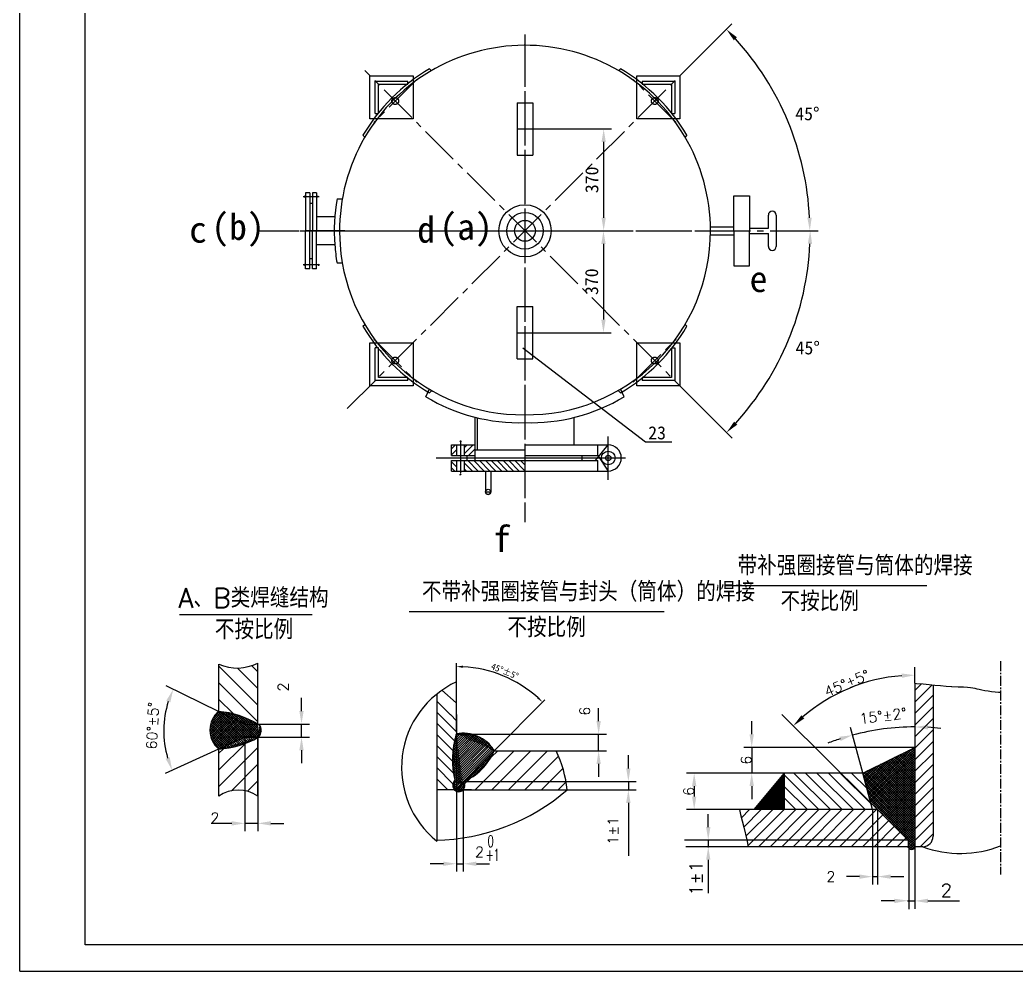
# Model space of a CAD drawing. Extents: x 8550 to 10310, y 662 to 1847.
# Drawn here: x 9716 to 10097.4, y 814 to 1178.1 of the extents above; entities that cross this region are included whole.
import ezdxf

# ---------------------------------------------------------------- set-up
doc = ezdxf.new("R2010")
doc.units = 0
doc.header["$LTSCALE"] = 10
doc.header["$MEASUREMENT"] = 0
for name, pattern in [('CENTER', [2, 1.25, -0.25, 0.25, -0.25]), ('CENTER2', [1.125, 0.75, -0.125, 0.125, -0.125]), ('CENTERX2', [101.6, 63.5, -12.7, 12.7, -12.7])]:
    doc.linetypes.add(name, pattern=pattern)
doc.layers.get('0').update_dxf_attribs({"color": 1, "linetype": 'CENTER'})
doc.layers.get('DEFPOINTS').update_dxf_attribs({"linetype": 'CONTINUOUS'})
for name, color, linetype in [('1', 2, 'CONTINUOUS'), ('2', 7, 'CONTINUOUS'), ('6', 3, 'CONTINUOUS')]:
    doc.layers.add(name, color=color, linetype=linetype)
doc.styles.add('HZ', font='txt', dxfattribs={"bigfont": 'hztxt'})
doc.dimstyles.new('ISO-25', dxfattribs={"dimtxt": 2.5, "dimasz": 2.5035, "dimexe": 1.25, "dimexo": 0.625, "dimtad": 1, "dimtxsty": 'Standard', "dimcen": -2.5105, "dimadec": 0, "dimazin": 0, "dimtfac": 1, "dimtix": 1, "dimtmove": 0, "dimatfit": 3, "dimfxl": 0, "dimarcsym": 0})
doc.dimstyles.new('LXPJT1', dxfattribs={"dimtxt": 4, "dimasz": 5, "dimexe": 3, "dimexo": 0.0625, "dimgap": 0.09, "dimtad": 1, "dimdec": 4, "dimzin": 0, "dimdsep": 46, "dimtxsty": 'HZ', "dimcen": 0.09, "dimadec": 0, "dimazin": 0, "dimtfac": 1, "dimtdec": 4, "dimtmove": 2, "dimatfit": 3, "dimfxl": 0, "dimtolj": 1, "dimtzin": 0, "dimarcsym": 0})
doc.dimstyles.new('STANDARD$0', dxfattribs={"dimscale": 2, "dimtxt": 2.5, "dimasz": 2.5, "dimexe": 1.5, "dimexo": 0, "dimgap": 1, "dimtad": 1, "dimdec": 4, "dimdsep": 46, "dimlunit": 6, "dimtxsty": 'Standard', "dimcen": 0, "dimadec": 0, "dimazin": 0, "dimtfac": 1, "dimtdec": 4, "dimtmove": 0, "dimatfit": 1, "dimfxl": 0, "dimtolj": 1, "dimtzin": 0, "dimarcsym": 0})
doc.dimstyles.new('STANDARD$2', dxfattribs={"dimscale": 2, "dimtxt": 2.5, "dimasz": 2.5, "dimexe": 1.5, "dimexo": 0, "dimtad": 2, "dimtih": 1, "dimtoh": 1, "dimdec": 4, "dimdsep": 46, "dimlunit": 6, "dimtxsty": 'Standard', "dimcen": 0, "dimadec": 4, "dimazin": 0, "dimtfac": 1, "dimtdec": 4, "dimtmove": 1, "dimatfit": 1, "dimfxl": 0, "dimtolj": 1, "dimtzin": 0, "dimarcsym": 0})
pattern_1 = [(45, (35621.3306, -10585.9062), (-2.2097087, 2.2097087), [])]
pattern_2 = [(45, (7058.6642, -3162.2323), (-0.44194174, 0.44194174), [])]
pattern_3 = [(135, (7058.6642, -3162.2323), (-0.44194174, -0.44194174), [])]
pattern_4 = [(135, (7072.84305, -3040.8671), (-0.44194174, -0.44194174), [])]
pattern_5 = [(45, (7072.84305, -3040.8671), (-0.44194174, 0.44194174), [])]

# ---------------------------------------------------------------- blocks, each defined once
blk = doc.blocks.new('*D79')
at = {"layer": '2', "color": 0, "lineweight": -2}
for p, q in [((10042.39, 875.78), (10042.39, 847.18)), ((10044.34, 875.82), (10044.34, 847.18)), ((10037.39, 850.18), (10032.39, 850.18)), ((10042.39, 850.18), (10044.34, 850.18)), ((10049.34, 850.18), (10054.34, 850.18))]:
    blk.add_line(p, q, dxfattribs=at)
at = {"layer": '2', "color": 0}
for points in [[(10037.39, 851.01), (10037.39, 849.35), (10042.39, 850.18)], [(10049.34, 851.01), (10049.34, 849.35), (10044.34, 850.18)]]:
    blk.add_solid(points, dxfattribs=at)
at = {"layer": 'DEFPOINTS', "color": 0}
for p in [(10042.39, 875.84), (10044.34, 875.88), (10044.34, 850.18)]:
    blk.add_point(p, dxfattribs=at)
at = {"layer": '2', "color": 0, "insert": (10026.42, 850.18), "char_height": 4, "attachment_point": 5, "style": 'HZ'}
blk.add_mtext('\\A1;2', dxfattribs=at)
blk = doc.blocks.new('*D80')
at = {"layer": '2', "color": 0, "lineweight": -2}
blk.add_line((10058.59, 924.23), (10058.59, 930.3), dxfattribs=at)
blk.add_arc((10058.59, 861.74), 65.55, 94.3711, 130.8505, dxfattribs=at)
at = {"layer": '2', "color": 0}
for points in [[(10053.57, 927.94), (10053.63, 926.27), (10058.59, 927.3)], [(10016.28, 910.72), (10015.15, 911.94), (10012.06, 907.92)]]:
    blk.add_solid(points, dxfattribs=at)
at = {"layer": 'DEFPOINTS', "color": 0}
for p in [(10041.55, 925.04), (10058.59, 924.17), (10007.65, 912.3), (10044.34, 875.88), (10058.59, 861.63)]:
    blk.add_point(p, dxfattribs=at)
at = {"layer": '2', "color": 0, "insert": (10032.59, 924.19), "char_height": 4, "attachment_point": 5, "rotation": 22.6108, "style": 'HZ'}
blk.add_mtext('\\A1;45%%d%%p5%%d', dxfattribs=at)
blk = doc.blocks.new('*D81')
at = {"layer": '2', "color": 0, "lineweight": -2}
blk.add_line((10038.62, 889.9), (10033.97, 907.24), dxfattribs=at)
for start, end in [(90, 105), (83.7796, 86.8898), (108.1102, 111.2204)]:
    blk.add_arc((10058.59, 815.36), 92.12, start, end, dxfattribs=at)
at = {"layer": '2', "color": 0}
for points in [[(10063.57, 906.51), (10063.61, 908.18), (10058.59, 907.48)], [(10029.72, 903.72), (10030.2, 902.12), (10034.75, 904.34)]]:
    blk.add_solid(points, dxfattribs=at)
at = {"layer": 'DEFPOINTS', "color": 0}
for p in [(10058.59, 924.17), (10042.6, 906.08), (10038.64, 889.84), (10042.39, 875.84), (10058.59, 861.63)]:
    blk.add_point(p, dxfattribs=at)
at = {"layer": '2', "color": 0, "insert": (10046.44, 911.71), "char_height": 4, "attachment_point": 5, "rotation": 7.1867, "style": 'HZ'}
blk.add_mtext('\\A1;15%%d%%p2%%d', dxfattribs=at)
blk = doc.blocks.new('*D82')
at = {"layer": '2', "color": 0, "lineweight": -2}
for p, q in [((9996.14, 904.65), (9996.14, 909.65)), ((10058.53, 899.65), (9993.14, 899.65)), ((9996.14, 899.65), (9996.14, 889.84)), ((10038.57, 889.84), (9993.14, 889.84)), ((9996.14, 884.84), (9996.14, 879.84))]:
    blk.add_line(p, q, dxfattribs=at)
at = {"layer": '2', "color": 0}
for points in [[(9995.3, 904.65), (9996.97, 904.65), (9996.14, 899.65)], [(9995.3, 884.84), (9996.97, 884.84), (9996.14, 889.84)]]:
    blk.add_solid(points, dxfattribs=at)
at = {"layer": 'DEFPOINTS', "color": 0}
for p in [(10058.59, 899.65), (9996.14, 889.84), (10038.64, 889.84)]:
    blk.add_point(p, dxfattribs=at)
at = {"layer": '2', "color": 0, "insert": (9994.05, 894.75), "char_height": 4, "attachment_point": 5, "rotation": 90, "style": 'HZ'}
blk.add_mtext('\\A1;6', dxfattribs=at)
blk = doc.blocks.new('*D83')
at = {"layer": '2', "color": 0, "lineweight": -2}
for p, q in [((10008.52, 889.76), (9971.12, 889.76)), ((9974.12, 884.76), (9974.12, 880.84)), ((10008.52, 875.84), (9971.12, 875.84))]:
    blk.add_line(p, q, dxfattribs=at)
at = {"layer": '2', "color": 0}
for points in [[(9973.28, 884.76), (9974.95, 884.76), (9974.12, 889.76)], [(9973.28, 880.84), (9974.95, 880.84), (9974.12, 875.84)]]:
    blk.add_solid(points, dxfattribs=at)
at = {"layer": 'DEFPOINTS', "color": 0}
for p in [(10008.59, 889.76), (9974.12, 875.84), (10008.59, 875.84)]:
    blk.add_point(p, dxfattribs=at)
at = {"layer": '2', "color": 0, "insert": (9972.03, 882.8), "char_height": 4, "attachment_point": 5, "rotation": 90, "style": 'HZ'}
blk.add_mtext('\\A1;6', dxfattribs=at)
blk = doc.blocks.new('*D213')
at = {"layer": '2', "color": 0, "lineweight": -2}
for p, q in [((9906.33, 1136.4), (9942.46, 1136.4)), ((9939.46, 1131.4), (9939.46, 1102.4)), ((9906.33, 1097.4), (9942.46, 1097.4))]:
    blk.add_line(p, q, dxfattribs=at)
at = {"layer": '2', "color": 0}
for points in [[(9938.63, 1131.4), (9940.29, 1131.4), (9939.46, 1136.4)], [(9938.63, 1102.4), (9940.29, 1102.4), (9939.46, 1097.4)]]:
    blk.add_solid(points, dxfattribs=at)
at = {"layer": 'DEFPOINTS', "color": 0}
for p in [(9906.33, 1136.4), (9906.33, 1097.4), (9939.46, 1097.4)]:
    blk.add_point(p, dxfattribs=at)
at = {"layer": '2', "color": 0, "insert": (9934.96, 1116.9), "char_height": 5, "attachment_point": 5, "rotation": 90}
blk.add_mtext('\\A1;370', dxfattribs=at)
blk = doc.blocks.new('*D214')
at = {"layer": '2', "color": 0, "lineweight": -2}
for p, q in [((9909.33, 1097.4), (9942.38, 1097.4)), ((9939.38, 1092.4), (9939.38, 1063.4)), ((9906.33, 1058.4), (9942.38, 1058.4))]:
    blk.add_line(p, q, dxfattribs=at)
at = {"layer": '2', "color": 0}
for points in [[(9938.55, 1092.4), (9940.21, 1092.4), (9939.38, 1097.4)], [(9938.55, 1063.4), (9940.21, 1063.4), (9939.38, 1058.4)]]:
    blk.add_solid(points, dxfattribs=at)
at = {"layer": 'DEFPOINTS', "color": 0}
for p in [(9909.33, 1097.4), (9906.33, 1058.4), (9939.38, 1058.4)]:
    blk.add_point(p, dxfattribs=at)
at = {"layer": '2', "color": 0, "insert": (9934.88, 1077.9), "char_height": 5, "attachment_point": 5, "rotation": 90}
blk.add_mtext('\\A1;370', dxfattribs=at)
blk = doc.blocks.new('*X48')
at = {"color": 0}
for p, q in [((677.63, 238.78), (667.63, 248.78)), ((678.7, 241.96), (671.88, 248.78)), ((677.36, 247.53), (676.12, 248.78)), ((673.39, 238.78), (666.64, 245.53)), ((669.15, 238.78), (666.5, 241.43))]:
    blk.add_line(p, q, dxfattribs=at)
blk = doc.blocks.new('*D217')
at = {"layer": '2', "color": 0, "lineweight": -2}
for p, q in [((9823.78, 913.56), (9823.78, 918.56)), ((9807.13, 908.56), (9826.78, 908.56)), ((9823.78, 903.56), (9823.78, 908.56)), ((9807.13, 903.56), (9826.78, 903.56)), ((9823.78, 898.56), (9823.78, 893.56))]:
    blk.add_line(p, q, dxfattribs=at)
at = {"layer": '2', "color": 0}
for points in [[(9822.95, 913.56), (9824.61, 913.56), (9823.78, 908.56)], [(9822.95, 898.56), (9824.61, 898.56), (9823.78, 903.56)]]:
    blk.add_solid(points, dxfattribs=at)
at = {"layer": 'DEFPOINTS', "color": 0}
for p in [(9807.07, 908.56), (9823.78, 908.56), (9807.07, 903.56)]:
    blk.add_point(p, dxfattribs=at)
at = {"layer": '2', "color": 0, "insert": (9816.74, 922.76), "char_height": 4, "attachment_point": 5, "rotation": 90, "style": 'HZ'}
blk.add_mtext('\\A1;2', dxfattribs=at)
blk = doc.blocks.new('*X47')
at = {"color": 0}
for p, q in [((684.25, 238.78), (694.25, 248.78)), ((686.22, 244.98), (690.01, 248.78)), ((688.5, 238.78), (698.5, 248.78)), ((692.74, 238.78), (697.95, 243.98)), ((696.98, 238.78), (698.55, 240.35))]:
    blk.add_line(p, q, dxfattribs=at)
blk = doc.blocks.new('*D218')
at = {"layer": '2', "color": 0, "lineweight": -2}
for p, q in [((9792.04, 913.43), (9771.96, 923.18)), ((9792.01, 898.98), (9771.55, 889.65))]:
    blk.add_line(p, q, dxfattribs=at)
blk.add_arc((9807.38, 905.98), 36.37, 161.9825, 196.6137, dxfattribs=at)
at = {"layer": '2', "color": 0}
for points in [[(9772.02, 917.54), (9773.57, 916.92), (9774.66, 921.86)], [(9773.31, 895.87), (9771.75, 895.29), (9774.28, 890.9)]]:
    blk.add_solid(points, dxfattribs=at)
at = {"layer": 'DEFPOINTS', "color": 0}
for p in [(9792.1, 913.4), (9802.07, 908.56), (9771.34, 901.11), (9802.07, 903.56), (9792.07, 899)]:
    blk.add_point(p, dxfattribs=at)
at = {"layer": '2', "color": 0, "insert": (9766.75, 907.94), "char_height": 4, "attachment_point": 5, "rotation": 87.2378, "style": 'HZ'}
blk.add_mtext('\\A1;60%%d%%P5%%d', dxfattribs=at)
blk = doc.blocks.new('*D219')
at = {"layer": '2', "color": 0, "lineweight": -2}
for p, q in [((9802.07, 903.5), (9802.07, 867.57)), ((9807.07, 903.5), (9807.07, 867.57)), ((9797.07, 870.57), (9789.22, 870.57)), ((9807.07, 870.57), (9802.07, 870.57)), ((9812.07, 870.57), (9817.07, 870.57))]:
    blk.add_line(p, q, dxfattribs=at)
at = {"layer": '2', "color": 0}
for points in [[(9797.07, 871.4), (9797.07, 869.73), (9802.07, 870.57)], [(9812.07, 871.4), (9812.07, 869.73), (9807.07, 870.57)]]:
    blk.add_solid(points, dxfattribs=at)
at = {"layer": 'DEFPOINTS', "color": 0}
for p in [(9802.07, 903.56), (9807.07, 903.56), (9802.07, 870.57)]:
    blk.add_point(p, dxfattribs=at)
at = {"layer": '2', "color": 0, "insert": (9790.64, 872.66), "char_height": 4, "attachment_point": 5, "style": 'HZ'}
blk.add_mtext('\\A1;2', dxfattribs=at)
blk = doc.blocks.new('*D220')
at = {"layer": '2', "color": 0, "lineweight": -2}
for p, q in [((9883.1, 884.96), (9883.1, 852.1)), ((9885.73, 884.96), (9885.73, 852.1)), ((9878.1, 855.1), (9873.1, 855.1)), ((9883.1, 855.1), (9885.73, 855.1)), ((9890.73, 855.1), (9895.73, 855.1))]:
    blk.add_line(p, q, dxfattribs=at)
at = {"layer": '2', "color": 0}
for points in [[(9878.1, 855.93), (9878.1, 854.27), (9883.1, 855.1)], [(9890.73, 855.93), (9890.73, 854.27), (9885.73, 855.1)]]:
    blk.add_solid(points, dxfattribs=at)
at = {"layer": 'DEFPOINTS', "color": 0}
for p in [(9883.1, 885.03), (9885.73, 885.03), (9885.73, 855.1)]:
    blk.add_point(p, dxfattribs=at)
at = {"layer": '2', "color": 0, "insert": (9891.9, 859.6), "char_height": 4, "attachment_point": 5, "style": 'HZ'}
blk.add_mtext('\\A1;2', dxfattribs=at)
blk = doc.blocks.new('*D221')
at = {"layer": '2', "color": 0, "lineweight": -2}
for p, q in [((9937.53, 909.72), (9937.53, 914.72)), ((9883.22, 904.72), (9940.53, 904.72)), ((9937.53, 898.33), (9937.53, 904.72)), ((9920.98, 898.33), (9940.53, 898.33)), ((9937.53, 893.33), (9937.53, 888.33))]:
    blk.add_line(p, q, dxfattribs=at)
at = {"layer": '2', "color": 0}
for points in [[(9936.7, 909.72), (9938.37, 909.72), (9937.53, 904.72)], [(9936.7, 893.33), (9938.37, 893.33), (9937.53, 898.33)]]:
    blk.add_solid(points, dxfattribs=at)
at = {"layer": 'DEFPOINTS', "color": 0}
for p in [(9883.16, 904.72), (9937.53, 904.72), (9920.92, 898.33)]:
    blk.add_point(p, dxfattribs=at)
at = {"layer": '2', "color": 0, "insert": (9932.22, 913.49), "char_height": 4, "attachment_point": 5, "rotation": 90, "style": 'HZ'}
blk.add_mtext('\\A1;6', dxfattribs=at)
blk = doc.blocks.new('*X50')
at = {"color": 0}
for p, q in [((486.53, -59.44), (483.86, -56.77)), ((488.86, -64.59), (483.86, -59.59)), ((488.86, -61.77), (487.31, -60.21)), ((488.35, -66.91), (483.86, -62.42)), ((487.94, -69.34), (483.86, -65.25)), ((487.83, -72.05), (483.86, -68.08)), ((488.12, -75.17), (483.86, -70.91)), ((487.97, -77.85), (483.86, -73.74)), ((486.69, -79.39), (483.86, -76.57))]:
    blk.add_line(p, q, dxfattribs=at)
blk = doc.blocks.new('*D222')
at = {"layer": '2', "color": 0, "lineweight": -2}
for p, q in [((9948.91, 891.61), (9948.91, 896.61)), ((9885.67, 886.61), (9951.91, 886.61)), ((9948.91, 886.61), (9948.91, 883.41)), ((9924.27, 883.41), (9951.91, 883.41)), ((9948.91, 878.41), (9948.91, 873.41))]:
    blk.add_line(p, q, dxfattribs=at)
at = {"layer": '2', "color": 0}
for points in [[(9948.07, 891.61), (9949.74, 891.61), (9948.91, 886.61)], [(9948.07, 878.41), (9949.74, 878.41), (9948.91, 883.41)]]:
    blk.add_solid(points, dxfattribs=at)
at = {"layer": 'DEFPOINTS', "color": 0}
for p in [(9885.61, 886.61), (9924.21, 883.41), (9948.91, 883.41)]:
    blk.add_point(p, dxfattribs=at)
at = {"layer": '2', "color": 0, "insert": (9943.01, 867.72), "char_height": 4, "attachment_point": 5, "rotation": 90, "style": 'HZ'}
blk.add_mtext('\\A1;1%%P1', dxfattribs=at)
blk = doc.blocks.new('*X49')
at = {"color": 0}
for p, q in [((737.58, 236.95), (747.58, 246.95)), ((741.59, 245.2), (743.34, 246.95)), ((741.82, 236.95), (751.82, 246.95)), ((746.07, 236.95), (756.07, 246.95)), ((750.31, 236.95), (758.89, 245.53)), ((754.55, 236.95), (760, 242.4)), ((734.88, 238.49), (736.28, 239.89)), ((758.79, 236.95), (760.81, 238.96))]:
    blk.add_line(p, q, dxfattribs=at)
blk = doc.blocks.new('*D229')
at = {"layer": '2', "color": 0, "lineweight": -2}
for p, q in [((9883.08, 905.46), (9883.08, 931.83)), ((9897.16, 897.96), (9916.95, 917.87))]:
    blk.add_line(p, q, dxfattribs=at)
blk.add_arc((9883.09, 883.8), 46.78, 48.2508, 86.9483, dxfattribs=at)
at = {"layer": '2', "color": 0}
for points in [[(9885.57, 930.1), (9885.59, 930.93), (9883.08, 930.58)], [(9914.53, 919), (9913.96, 918.4), (9916.06, 916.98)]]:
    blk.add_solid(points, dxfattribs=at)
at = {"layer": 'DEFPOINTS', "color": 0}
for p in [(9906.39, 924.37), (9883.08, 904.84), (9896.72, 897.52), (9885.51, 886.23), (9883.09, 883.16)]:
    blk.add_point(p, dxfattribs=at)
at = {"layer": '2', "color": 0, "insert": (9901.63, 928.78), "char_height": 2.5, "attachment_point": 5, "rotation": 337.5995}
blk.add_mtext('45%%d%%p5%%d', dxfattribs=at)
blk = doc.blocks.new('*D227')
at = {"layer": '2', "color": 0, "lineweight": -2}
for p, q in [((9970.69, 1158.75), (9988.57, 1176.63)), ((10015.66, 1097.4), (10021.39, 1097.4))]:
    blk.add_line(p, q, dxfattribs=at)
blk.add_arc((9909.33, 1097.4), 109.05, 2.6272, 42.3728, dxfattribs=at)
at = {"layer": '2', "color": 0}
for points in [[(9989.3, 1170.32), (9990.5, 1171.47), (9986.45, 1174.51)], [(10019.11, 1102.41), (10017.44, 1102.38), (10018.39, 1097.4)]]:
    blk.add_solid(points, dxfattribs=at)
at = {"layer": 'DEFPOINTS', "color": 0}
for p in [(9970.69, 1158.75), (10014.67, 1125.62), (9823.21, 1097.4), (10015.66, 1097.4), (9841.32, 1029.38)]:
    blk.add_point(p, dxfattribs=at)
at = {"layer": '2', "color": 0, "insert": (10017.46, 1142.18), "char_height": 5, "attachment_point": 5}
blk.add_mtext('\\A1;45%%d', dxfattribs=at)
blk = doc.blocks.new('*D228')
at = {"layer": '2', "color": 0, "lineweight": -2}
for p, q in [((10015.66, 1097.4), (10021.54, 1097.4)), ((9977.35, 1029.38), (9988.68, 1018.05))]:
    blk.add_line(p, q, dxfattribs=at)
blk.add_arc((9909.33, 1097.4), 109.21, 317.6235, 357.3765, dxfattribs=at)
at = {"layer": '2', "color": 0}
for points in [[(10017.59, 1092.42), (10019.26, 1092.38), (10018.54, 1097.4)], [(9990.61, 1023.21), (9989.41, 1024.37), (9986.55, 1020.18)]]:
    blk.add_solid(points, dxfattribs=at)
at = {"layer": 'DEFPOINTS', "color": 0}
for p in [(9847.98, 1158.75), (9823.21, 1097.4), (10015.66, 1097.4), (10003.91, 1042.79), (9977.35, 1029.38)]:
    blk.add_point(p, dxfattribs=at)
at = {"layer": '2', "color": 0, "insert": (10017.6, 1052.55), "char_height": 5, "attachment_point": 5}
blk.add_mtext('\\A1;45%%d', dxfattribs=at)

msp = doc.modelspace()

# ---------------------------------------------------------------- hatches: boundary and pattern name
h = msp.add_hatch()
h.set_pattern_fill('ANSI31', color=0, scale=0.5, angle=90, style=0)
h.set_pattern_definition([(225, (9035.7145, 3039.8317), (-1.122532, 1.122532), [])])
h.paths.add_polyline_path([(9881.20727, 1011.43889), (9883.20727, 1011.43889), (9883.20727, 1015.43889), (9881.20727, 1015.43889)])
h.paths.add_polyline_path([(9890.20727, 1011.43889), (9890.20727, 1015.43889), (9886.20727, 1015.43889), (9886.20727, 1011.43889)])
h = msp.add_hatch()
h.set_pattern_fill('ANSI31', color=0, scale=0.5, style=0)
h.set_pattern_definition([(315, (9035.7145, 3039.8317), (-1.122532, -1.122532), [])])
h.paths.add_polyline_path([(9883.20727, 1005.43889), (9881.20727, 1005.43889), (9881.20727, 1009.43889), (9883.20727, 1009.43889)])
h.paths.add_polyline_path([(9909.20727, 1005.43889), (9886.20727, 1005.43889), (9886.20727, 1009.43889), (9909.20727, 1009.43889)])
at = {"layer": '2'}
h = msp.add_hatch(dxfattribs=at)
h.set_pattern_fill('ANSI31', color=0, scale=25, style=0)
h.set_pattern_definition(pattern_1)
h.paths.add_polyline_path([(10065.59382, 923.6055), (10064.04552, 923.78061), (10061.71749, 923.99983), (10059.24179, 924.15489), (10058.59382, 924.16919), (10058.59382, 861.63355), (10061.59382, 861.63355, 0.414213562), (10065.59382, 865.63355)])
h = msp.add_hatch(dxfattribs=at)
h.set_pattern_fill('ANSI31', color=0, scale=5, style=0)
h.set_pattern_definition(pattern_2)
edge = h.paths.add_edge_path()
edge.add_line((9802.06541, 908.55811), (9792.09886, 913.39781))
edge.add_arc((9797.99213, 906.20726), 9.29702, 129.3375531, 230.6624469)
edge.add_line((9802.06541, 903.55811), (9792.06541, 899.00147))
edge.add_line((9802.06541, 903.55811), (9807.06541, 903.55811))
edge.add_line((9802.06541, 908.55811), (9807.06541, 908.55811))
edge.add_arc((9804.64584, 906.23096), 3.71546, 313.9962528, 397.2122377)
h = msp.add_hatch(dxfattribs=at)
h.set_pattern_fill('ANSI31', color=0, scale=5, angle=90, style=0)
h.set_pattern_definition(pattern_3)
edge = h.paths.add_edge_path()
edge.add_line((9802.06541, 908.55811), (9792.09886, 913.39781))
edge.add_arc((9797.99213, 906.20726), 9.29702, 129.3375531, 230.6624469)
edge.add_line((9802.06541, 903.55811), (9792.06541, 899.00147))
edge.add_line((9802.06541, 903.55811), (9807.06541, 903.55811))
edge.add_line((9802.06541, 908.55811), (9807.06541, 908.55811))
edge.add_arc((9804.64584, 906.23096), 3.71546, 313.9962528, 397.2122377)
h = msp.add_hatch(dxfattribs=at)
h.set_pattern_fill('ANSI31', color=0, scale=5, angle=90, style=0)
h.set_pattern_definition(pattern_3)
edge = h.paths.add_edge_path()
edge.add_arc((9788.95924, 878.02624), 35.51064, 59.0412727, 84.9276676)
edge.add_line((9802.06541, 908.55811), (9792.09886, 913.39781))
edge.add_line((9802.06541, 908.55811), (9807.06541, 908.55811))
h = msp.add_hatch(dxfattribs=at)
h.set_pattern_fill('ANSI31', color=0, scale=5, style=0)
h.set_pattern_definition(pattern_2)
edge = h.paths.add_edge_path()
edge.add_arc((9788.95924, 878.02624), 35.51064, 59.0412727, 84.9276676)
edge.add_line((9802.06541, 908.55811), (9792.09886, 913.39781))
edge.add_line((9802.06541, 908.55811), (9807.06541, 908.55811))
h = msp.add_hatch(dxfattribs=at)
h.set_pattern_fill('ANSI31', color=0, scale=5, style=0)
h.set_pattern_definition(pattern_5)
edge = h.paths.add_edge_path()
edge.add_line((9883.08465, 904.83839), (9883.0902, 883.16457))
edge.add_arc((9913.43743, 895.07329), 31.90391, 162.2730223, 195.3383807)
h = msp.add_hatch(dxfattribs=at)
h.set_pattern_fill('ANSI31', color=0, scale=5, angle=90, style=0)
h.set_pattern_definition(pattern_4)
edge = h.paths.add_edge_path()
edge.add_line((9883.08465, 904.83839), (9883.0902, 883.16457))
edge.add_arc((9913.43743, 895.07329), 31.90391, 162.2730223, 195.3383807)
h = msp.add_hatch(dxfattribs=at)
h.set_pattern_fill('ANSI31', color=0, scale=5, angle=90, style=0)
h.set_pattern_definition(pattern_4)
edge = h.paths.add_edge_path()
edge.add_line((9883.08465, 904.83839), (9883.0902, 883.16457))
edge.add_arc((9884.2445, 885.15107), 2.54793, 132.6655704, 252.0287031)
h = msp.add_hatch(dxfattribs=at)
h.set_pattern_fill('ANSI31', color=0, scale=5, style=0)
h.set_pattern_definition(pattern_5)
edge = h.paths.add_edge_path()
edge.add_line((9883.08465, 904.83839), (9883.0902, 883.16457))
edge.add_arc((9884.2445, 885.15107), 2.54793, 132.6655704, 252.0287031)
h = msp.add_hatch(dxfattribs=at)
h.set_pattern_fill('ANSI31', color=0, scale=5, angle=90, style=0)
h.set_pattern_definition(pattern_4)
edge = h.paths.add_edge_path()
edge.add_arc((9885.70622, 891.08808), 13.95481, 31.7871222, 100.9796757)
edge.add_line((9885.50899, 886.23203), (9897.5297, 898.39157))
edge.add_line((9883.08465, 904.83839), (9883.0902, 883.16457))
edge.add_line((9883.0902, 886.5006), (9885.64067, 886.5006))
edge.add_arc((9883.99806, 884.97181), 2.31112, 245.9237545, 400.9815098)
h = msp.add_hatch(dxfattribs=at)
h.set_pattern_fill('ANSI31', color=0, scale=5, style=0)
h.set_pattern_definition(pattern_5)
edge = h.paths.add_edge_path()
edge.add_arc((9885.70622, 891.08808), 13.95481, 31.7871222, 100.9796757)
edge.add_line((9883.08465, 904.83839), (9883.0902, 883.16457))
edge.add_arc((9883.99806, 884.97181), 2.31112, 245.9237545, 400.9815098)
edge.add_line((9885.50899, 886.23203), (9897.5297, 898.39157))
h = msp.add_hatch(dxfattribs=at)
h.set_pattern_fill('ANSI31', color=0, scale=5, style=0)
h.set_pattern_definition(pattern_2)
edge = h.paths.add_edge_path()
edge.add_arc((9790.6989, 931.14672), 32.1605, 272.4948839, 300.9249126)
edge.add_line((9802.06541, 903.55811), (9792.06541, 899.00147))
edge.add_line((9802.06541, 903.55811), (9807.06541, 903.55811))
h = msp.add_hatch(dxfattribs=at)
h.set_pattern_fill('ANSI31', color=0, scale=5, angle=90, style=0)
h.set_pattern_definition(pattern_3)
edge = h.paths.add_edge_path()
edge.add_line((9802.06541, 903.55811), (9792.06541, 899.00147))
edge.add_arc((9790.6989, 931.14672), 32.1605, 272.4948839, 300.9249126)
edge.add_line((9802.06541, 903.55811), (9807.06541, 903.55811))
h = msp.add_hatch(dxfattribs=at)
h.set_pattern_fill('ANSI31', color=0, scale=5, style=0)
h.set_pattern_definition(pattern_5)
edge = h.paths.add_edge_path()
edge.add_arc((9877.43574, 906.62522), 21.73295, 292.0891709, 337.8721693)
edge.add_line((9885.50899, 886.23203), (9897.5297, 898.39157))
h = msp.add_hatch(dxfattribs=at)
h.set_pattern_fill('ANSI31', color=0, scale=5, angle=90, style=0)
h.set_pattern_definition(pattern_4)
edge = h.paths.add_edge_path()
edge.add_arc((9877.43574, 906.62522), 21.73295, 292.0891709, 337.8721693)
edge.add_line((9885.50899, 886.23203), (9897.5297, 898.39157))
h = msp.add_hatch(dxfattribs=at)
h.set_pattern_fill('ANSI31', color=0, scale=5, style=0)
h.set_pattern_definition([(45, (752.4442, 470.71264), (-0.44194174, 0.44194174), [])])
h.paths.add_polyline_path([(10038.63673, 889.83936), (10041.65597, 878.57141), (10056.09382, 864.13355), (10056.09382, 861.63355, 0.829778176), (10058.59382, 861.63355), (10058.59382, 899.65146)])
h = msp.add_hatch(dxfattribs=at)
h.set_pattern_fill('ANSI31', color=0, scale=5, angle=90, style=0)
h.set_pattern_definition([(135, (752.4442, 470.71264), (-0.44194174, -0.44194174), [])])
h.paths.add_polyline_path([(10058.59382, 899.65146), (10038.63673, 889.83936), (10041.65597, 878.57141), (10056.09382, 864.13355), (10056.09382, 861.63355, 0.829778176), (10058.59382, 861.63355)])
h = msp.add_hatch(dxfattribs=at)
h.set_pattern_fill('ANSI31', color=0, scale=3, style=0)
h.paths.add_polyline_path([(10008.58655, 889.83936), (9996.91016, 875.83936), (10008.58655, 875.83936)])
h = msp.add_hatch(dxfattribs=at)
h.set_pattern_fill('ANSI31', color=0, scale=3, angle=90, style=0)
h.paths.add_polyline_path([(9996.91016, 875.83936), (10008.58655, 875.83936), (10008.58655, 889.83936)])
h = msp.add_hatch(dxfattribs=at)
h.set_pattern_fill('ANSI31', color=0, scale=25, angle=90, style=0)
h.set_pattern_definition([(135, (35621.3306, -10585.9062), (-2.2097087, -2.2097087), [])])
h.paths.add_polyline_path([(10032.59382, 887.63355), (10030.38802, 889.83936), (10008.58655, 889.83936), (10008.58655, 875.83936), (10042.38802, 875.83936), (10041.65597, 878.57141)])
h.paths.add_polyline_path([(10038.63673, 889.83936), (10030.38802, 889.83936), (10041.65597, 878.57141)], flags=17)
h = msp.add_hatch(dxfattribs=at)
h.set_pattern_fill('ANSI31', color=0, scale=25, style=0)
h.set_pattern_definition(pattern_1)
h.paths.add_polyline_path([(10056.09382, 861.63355), (10056.09382, 864.13355), (9994.27919, 864.13355), (9994.75525, 861.63355)])
h.paths.add_polyline_path([(10056.09382, 864.13355), (10044.38802, 875.83936), (9991.52276, 875.83936), (9991.89714, 873.89551), (9993.07105, 869.1132), (9994.25139, 864.27956), (9994.27919, 864.13355)])

# ---------------------------------------------------------------- linework, layer by layer
at = {"color": 0, "linetype": 'CENTER2', "ltscale": 2}
for p, q in [((9909.33346, 1172.56206), (9909.33346, 985.91043)), ((9909.33346, 1168.39651), (9909.33346, 989.10093)), ((9841.31888, 1029.38193), (9970.6852, 1158.74825)), ((9977.34803, 1029.38193), (9847.98171, 1158.74825)), ((9867.90921, 1155.32076), (9851.40921, 1138.82076)), ((9851.99499, 1154.73497), (9864.49499, 1154.73497)), ((9851.99499, 1142.23497), (9851.99499, 1154.73497)), ((9853.19499, 1153.53497), (9864.49499, 1153.53497)), ((9853.19499, 1142.23497), (9853.19499, 1153.53497)), ((9864.49499, 1153.53497), (9864.49499, 1154.73497)), ((9866.49499, 1155.26589), (9866.49499, 1140.23497)), ((9967.25771, 1138.82076), (9950.75771, 1155.32076)), ((9952.17192, 1140.23497), (9952.17192, 1155.26589)), ((9954.17192, 1154.73497), (9966.67192, 1154.73497)), ((9954.17192, 1153.53497), (9965.47192, 1153.53497)), ((9965.47192, 1153.53497), (9965.47192, 1142.23497)), ((9966.67192, 1154.73497), (9966.67192, 1142.23497)), ((9965.47192, 1142.23497), (9966.67192, 1142.23497)), ((9866.49499, 1140.23497), (9851.46407, 1140.23497)), ((9967.20284, 1140.23497), (9952.17192, 1140.23497)), ((9830.5426, 1110.44651), (9824.43971, 1110.44651)), ((9807.84175, 1097.39651), (9942.29031, 1097.39651)), ((9823.20608, 1097.39651), (10015.66357, 1097.39651)), ((9840.406, 1097.39651), (9823.49734, 1097.39651)), ((9825.4162, 1097.39651), (9848.75072, 1097.39651)), ((9839.33346, 1097.39651), (9979.33346, 1097.39651)), ((9977.33421, 1097.39651), (9989.33421, 1097.39651)), ((9830.67021, 1084.34651), (9824.43971, 1084.34651)), ((9851.40921, 1055.97226), (9867.90921, 1039.47226)), ((9851.46407, 1054.55804), (9866.49499, 1054.55804)), ((9866.49499, 1054.55804), (9866.49499, 1039.52712)), ((9950.75771, 1039.47226), (9967.25771, 1055.97226)), ((9952.17192, 1039.52712), (9952.17192, 1054.55804)), ((9952.17192, 1054.55804), (9967.20284, 1054.55804)), ((9851.99499, 1040.05804), (9851.99499, 1052.55804)), ((9853.19499, 1052.55804), (9851.99499, 1052.55804)), ((9853.19499, 1041.25804), (9853.19499, 1052.55804)), ((9965.47192, 1052.55804), (9965.47192, 1041.25804)), ((9966.67192, 1052.55804), (9966.67192, 1040.05804)), ((9864.49499, 1041.25804), (9853.19499, 1041.25804)), ((9864.49499, 1040.05804), (9864.49499, 1041.25804)), ((9965.47192, 1041.25804), (9954.17192, 1041.25804)), ((9954.17192, 1041.25804), (9954.17192, 1040.05804)), ((9864.49499, 1040.05804), (9851.99499, 1040.05804)), ((9966.67192, 1040.05804), (9954.17192, 1040.05804)), ((9872.76635, 1035.37356), (9873.49699, 1036.1042)), ((9945.90057, 1035.37356), (9945.16993, 1036.1042))]:
    msp.add_line(p, q, dxfattribs=at)
at = {"color": 0, "linetype": 'CENTERX2'}
for p, q in [((9941.20727, 1002.02605), (9941.20727, 1018.69602)), ((9875.37413, 1010.43889), (9947.88098, 1010.43889))]:
    msp.add_line(p, q, dxfattribs=at)
at = {"color": 0}
for p, q in [((9884.436, 1016.95981), (9884.90013, 1016.60078)), ((9884.90013, 1016.94485), (9884.49588, 1016.52598)), ((9884.70727, 1017.08829), (9884.70727, 1003.63941)), ((9887.20727, 1009.43889), (9887.20727, 1011.43889)), ((9884.436, 1003.91796), (9884.90013, 1004.277)), ((9884.90013, 1003.93292), (9884.49588, 1004.35179))]:
    msp.add_line(p, q, dxfattribs=at)
at = {"color": 0, "linetype": 'CENTER2', "ltscale": 0.5}
msp.add_line((10091.36058, 932.61387), (10091.4101, 850.94132), dxfattribs=at)
at = {"color": 0, "linetype": 'CENTER2', "ltscale": 2}
for centre in [(9859.65921, 1147.07076), (9959.00771, 1147.07076), (9859.65921, 1047.72226), (9959.00771, 1047.72226)]:
    msp.add_circle(centre, 1.3, dxfattribs=at)
at = {"layer": '1', "color": 0}
for p, q in [((9715.9766, 814.02353), (9715.9766, 1654.02353)), ((9979.49963, 864.13355), (9979.49963, 861.63355)), ((9979.49963, 864.13355), (9979.49963, 861.63355)), ((10055.7422, 840.86946), (10058.59382, 840.86946)), ((9715.9766, 814.02353), (10309.9766, 814.02353))]:
    msp.add_line(p, q, dxfattribs=at)
for p in [(9979.49963, 861.63355), (10058.59382, 840.86946)]:
    msp.add_point(p, dxfattribs=at)
at = {"layer": '2', "color": 0}
for p, q in [((9740.9766, 824.02353), (9740.9766, 1643.9984)), ((9872.76635, 1159.41946), (9873.49699, 1158.68882)), ((9945.90057, 1159.41946), (9945.16993, 1158.68882)), ((9849.99499, 1156.73497), (9866.49499, 1156.73497)), ((9849.99499, 1140.23497), (9849.99499, 1156.73497)), ((9866.49499, 1156.73497), (9866.49499, 1155.26589)), ((9952.17192, 1155.26589), (9952.17192, 1156.73497)), ((9952.17192, 1156.73497), (9968.67192, 1156.73497)), ((9968.67192, 1156.73497), (9968.67192, 1140.23497)), ((9954.17192, 1154.73497), (9954.17192, 1153.53497)), ((9906.33346, 1146.39651), (9912.33346, 1146.39651)), ((9906.33346, 1146.39651), (9906.33346, 1126.39651)), ((9912.33346, 1146.39651), (9912.33346, 1126.39651)), ((9851.99499, 1142.23497), (9853.19499, 1142.23497)), ((9851.46407, 1140.23497), (9849.99499, 1140.23497)), ((9968.67192, 1140.23497), (9967.20284, 1140.23497)), ((9847.31051, 1133.96362), (9848.04115, 1133.23298)), ((9971.35641, 1133.96362), (9970.62577, 1133.23298)), ((9906.33346, 1126.39651), (9912.33346, 1126.39651)), ((9824.62133, 1110.63211), (9825.1203, 1110.21665)), ((9824.98996, 1110.71696), (9824.63092, 1110.21474)), ((9826.93346, 1111.94651), (9825.33346, 1111.94651)), ((9825.33346, 1111.94651), (9825.33346, 1097.39651)), ((9826.93346, 1111.94651), (9826.93346, 1097.39651)), ((9829.53346, 1111.94651), (9827.93346, 1111.94651)), ((9827.93346, 1111.94651), (9827.93346, 1097.39651)), ((9829.53346, 1111.94651), (9829.53346, 1097.39651)), ((9830.20263, 1110.32017), (9829.85795, 1110.62151)), ((9830.00157, 1110.21973), (9830.05902, 1110.72195)), ((9989.33421, 1102.39651), (9989.33421, 1110.83377)), ((9989.33421, 1110.83377), (9995.33421, 1110.83377)), ((9995.33421, 1110.83377), (9995.33421, 1097.39651)), ((9826.93346, 1108.03365), (9827.93346, 1108.03365)), ((9837.37692, 1109.69513), (9839.40675, 1109.69513)), ((9836.53346, 1102.79651), (9829.53346, 1102.79651)), ((9989.33421, 1097.39651), (9989.33421, 1102.39651)), ((10002.50518, 1098.39651), (10002.50518, 1103.39651)), ((10005.50518, 1103.39651), (10005.50518, 1091.39651)), ((9980.31761, 1098.89651), (9989.33421, 1098.89651)), ((9995.33421, 1098.39651), (10002.50518, 1098.39651)), ((9825.33346, 1082.84651), (9825.33346, 1097.39651)), ((9826.93346, 1082.84651), (9826.93346, 1097.39651)), ((9827.93346, 1082.84651), (9827.93346, 1097.39651)), ((9829.53346, 1082.84651), (9829.53346, 1097.39651)), ((9980.31761, 1095.89651), (9989.33421, 1095.89651)), ((9989.33421, 1097.39651), (9989.33421, 1083.95924)), ((9995.33421, 1083.95924), (9995.33421, 1097.39651)), ((9995.33421, 1096.39651), (10002.50518, 1096.39651)), ((10002.50518, 1091.39651), (10002.50518, 1096.39651)), ((9836.53346, 1091.99651), (9829.53346, 1091.99651)), ((9824.62133, 1084.16091), (9825.1203, 1084.57636)), ((9824.98996, 1084.07605), (9824.63092, 1084.57828)), ((9826.93346, 1086.75937), (9827.93346, 1086.75937)), ((9830.37026, 1084.47783), (9830.02558, 1084.1765)), ((9830.19792, 1084.49218), (9830.25537, 1083.98996)), ((9837.37692, 1085.09788), (9839.40675, 1085.09788)), ((9989.33421, 1083.95924), (9995.33421, 1083.95924)), ((9826.93346, 1082.84651), (9825.33346, 1082.84651)), ((9829.53346, 1082.84651), (9827.93346, 1082.84651)), ((9906.33346, 1068.39651), (9912.33346, 1068.39651)), ((9906.33346, 1048.39651), (9906.33346, 1068.39651)), ((9912.33346, 1048.39651), (9912.33346, 1068.39651)), ((9847.31051, 1060.8294), (9848.04115, 1061.56004)), ((9971.35641, 1060.8294), (9970.62577, 1061.56004)), ((9849.99499, 1038.05804), (9849.99499, 1054.55804)), ((9849.99499, 1054.55804), (9851.46407, 1054.55804)), ((9967.20284, 1054.55804), (9968.67192, 1054.55804)), ((9968.67192, 1054.55804), (9968.67192, 1038.05804)), ((9908.51384, 1052.57149), (9955.51384, 1016.57149)), ((9965.47192, 1052.55804), (9966.67192, 1052.55804)), ((9906.33346, 1048.39651), (9912.33346, 1048.39651)), ((9866.49499, 1038.05804), (9849.99499, 1038.05804)), ((9866.49499, 1039.52712), (9866.49499, 1038.05804)), ((9952.17192, 1038.05804), (9952.17192, 1039.52712)), ((9968.67192, 1038.05804), (9952.17192, 1038.05804)), ((9871.33346, 1033.89848), (9872.61871, 1036.62622)), ((9947.33346, 1033.89848), (9946.0482, 1036.62622)), ((9890.20727, 1009.43889), (9890.20727, 1026.03439)), ((9928.20727, 1015.43889), (9928.20727, 1025.9702)), ((9891.20727, 1013.43889), (9891.20727, 1025.79036)), ((9881.20727, 1011.43889), (9881.20727, 1015.43889)), ((9881.20727, 1015.43889), (9890.20727, 1015.43889)), ((9883.20727, 1011.43889), (9883.20727, 1015.43889)), ((9886.20727, 1011.43889), (9886.20727, 1015.43889)), ((9909.20727, 1015.43889), (9941.20727, 1015.43889)), ((9936.30829, 1009.43889), (9941.20727, 1015.43889)), ((9937.20727, 1011.43889), (9937.20727, 1015.43889)), ((9955.51384, 1016.57149), (9965.51384, 1016.57149)), ((9881.20727, 1011.43889), (9890.20727, 1011.43889)), ((9909.20727, 1013.43889), (9890.20727, 1013.43889)), ((9909.20727, 1011.43889), (9937.20727, 1011.43889)), ((9931.20727, 1009.43889), (9931.20727, 1011.43889)), ((9937.20727, 1011.43889), (9941.20727, 1005.43889)), ((9881.20727, 1005.43889), (9881.20727, 1009.43889)), ((9881.20727, 1009.43889), (9937.20727, 1009.43889)), ((9883.20727, 1005.43889), (9883.20727, 1009.43889)), ((9886.20727, 1005.43889), (9886.20727, 1009.43889)), ((9937.20727, 1005.43889), (9937.20727, 1009.43889)), ((9881.20727, 1005.43889), (9941.20727, 1005.43889)), ((9894.20727, 1005.43889), (9894.20727, 997.43889)), ((9896.20727, 1005.43889), (9896.20727, 997.43889)), ((9894.20727, 997.43889), (9896.20727, 997.43889)), ((9985.88964, 961.6344), (10063.15831, 961.6344)), ((9777.01821, 950.5338), (9827.8261, 950.5338)), ((9865.04304, 951.65442), (9962.61309, 951.65442)), ((9792.06541, 913.37027), (9792.06541, 931.56077)), ((9807.06541, 908.55811), (9807.06541, 931.93922)), ((10058.59382, 924.16919), (10058.59382, 861.63355)), ((10065.59382, 923.6055), (10065.59382, 865.63355)), ((9875.5902, 920.08626), (9875.5902, 863.81385)), ((9883.04894, 916.73946), (9877.52695, 921.53373)), ((9802.06541, 908.55811), (9792.09886, 913.39781)), ((9879.23004, 913.69294), (9880.77866, 912.16054)), ((9883.0902, 912.17789), (9883.0902, 904.86966)), ((10044.34382, 875.88355), (10007.64545, 912.29914)), ((9802.06541, 908.55811), (9807.06541, 908.55811)), ((9883.08465, 904.83839), (9883.0902, 883.16457)), ((9802.06541, 903.55811), (9792.06541, 899.00147)), ((9802.06541, 903.55811), (9807.06541, 903.55811)), ((9807.06541, 881.02042), (9807.06541, 903.55811)), ((9792.06541, 881.02042), (9792.06541, 899.00147)), ((9885.50899, 886.23203), (9897.5297, 898.39157)), ((9897.54863, 898.39157), (9921.27549, 898.39157)), ((10038.63673, 889.83936), (10058.59382, 899.65146)), ((10008.58655, 889.83936), (9996.91016, 875.83936)), ((10008.58655, 889.83936), (10008.58655, 875.83936)), ((10042.38802, 875.83936), (10038.63673, 889.83936)), ((9883.0902, 886.5006), (9885.64067, 886.5006)), ((9885.95604, 886.19964), (9883.28565, 883.58832)), ((9885.74278, 886.48748), (9885.74278, 883.39889)), ((10056.09382, 864.13355), (10032.59382, 887.63355)), ((9888.8434, 883.40967), (9875.5902, 883.40967)), ((9883.0902, 883.39157), (9885.31907, 883.39157)), ((9885.71398, 883.39157), (9925.51309, 883.39157)), ((9948.90649, 877.21542), (9948.90649, 858.09955)), ((9979.49963, 869.13355), (9979.49963, 874.13355)), ((10044.38802, 875.83936), (9991.52276, 875.83936)), ((10056.03132, 864.13355), (9970.44406, 864.13355)), ((10056.09382, 864.13355), (10056.09382, 861.63355)), ((10055.6797, 861.63355), (9970.85726, 861.63355)), ((10056.27586, 861.47081), (10056.27586, 837.7125)), ((10061.59382, 861.63355), (10058.59382, 861.63355)), ((10058.59382, 861.57105), (10058.59382, 837.86946)), ((9979.49963, 856.63355), (9979.49963, 843.80444)), ((10050.7422, 840.86946), (10045.7422, 840.86946)), ((10055.7422, 840.86946), (10058.59382, 840.86946)), ((10063.59382, 840.86946), (10075.71181, 840.85569)), ((10299.95487, 824.02353), (9740.9766, 824.02353))]:
    msp.add_line(p, q, dxfattribs=at)
for points in [[(10058.59382, 924.16919), (10059.24179, 924.15489), (10061.71749, 923.99983), (10064.04552, 923.78061), (10066.2676, 923.5293), (10068.42548, 923.27799), (10070.56089, 923.05877), (10072.71556, 922.90371)], [(10072.59382, 922.91247), (10075.20236, 922.86644), (10077.21684, 922.79318), (10078.75128, 922.6946), (10079.9197, 922.57261), (10080.83611, 922.42909), (10081.61452, 922.26597), (10082.36895, 922.08513), (10083.21342, 921.88849), (10084.23423, 921.67947), (10085.40692, 921.46755), (10086.67932, 921.26373), (10087.99924, 921.07904), (10089.31453, 920.92446), (10090.57302, 920.81102), (10091.4101, 920.76637)], [(9991.52276, 875.83936), (9991.89714, 873.89551), (9993.07105, 869.1132), (9994.25139, 864.27956), (9994.75525, 861.63355)]]:
    msp.add_lwpolyline(points, dxfattribs=at)
for centre, radius in [((9909.33346, 1097.39651), 10), ((9909.33346, 1097.39651), 7), ((9909.33346, 1097.39651), 4), ((9941.20727, 1010.43889), 2.61123), ((9941.20727, 1010.43889), 1.0368), ((9895.20727, 997.43889), 1)]:
    msp.add_circle(centre, radius, dxfattribs=at)
for centre, radius, start, end in [((9909.34167, 1097.38926), 71.00764, 0.0058476, 184.3555847), ((9909.33346, 1097.39651), 72, 120.5224878, 149.4775122), ((9909.33346, 1097.39651), 72, 30.5224878, 59.4775122), ((9909.33346, 1097.39651), 73, 170.300875, 184.2421928), ((10004.00518, 1103.39651), 1.5, 0, 180), ((9910.19633, 1097.09402), 70.12193, 269.1141303, 0.2471614), ((9909.33346, 1097.39651), 73, 184.2421928, 189.699125), ((9908.43312, 1097.05392), 70.07675, 184.1386141, 270.5552287), ((10004.00518, 1091.39651), 1.5, 180, 360), ((9909.33346, 1097.39651), 72, 210.5224878, 239.4775122), ((9909.33346, 1097.39651), 72, 300.5224878, 329.4775122), ((9907.14198, 1093.25837), 69.32422, 238.8997519, 271.7864096), ((9911.50683, 1093.29254), 69.36283, 268.100143, 301.0984675), ((9941.20727, 1010.43889), 5, 270, 90), ((9895.20727, 997.43889), 1, 180, 0), ((9799.17439, 947.24814), 17.22298, 245.6215861, 297.2689549), ((9898.10291, 891.94683), 36.03175, 114.6147926, 231.332348), ((9797.99213, 906.20726), 9.29702, 129.3375531, 230.6624469), ((9788.95924, 878.02624), 35.51064, 59.0412727, 84.9276676), ((9804.64584, 906.23096), 3.71546, 313.9962528, 37.2122377), ((9913.43743, 895.07329), 31.90391, 162.2730223, 195.3383807), ((9885.70622, 891.08808), 13.95481, 31.7871222, 100.9796757), ((9790.6989, 931.14672), 32.1605, 272.4948839, 300.9249126), ((9877.43574, 906.62522), 21.73295, 292.0891709, 337.8721693), ((9879.12012, 878.38381), 46.66247, 6.1607848, 25.389933), ((9884.2445, 885.15107), 2.54793, 132.6655704, 252.0287031), ((9884.19746, 888.03416), 2.09356, 222.4262151, 312.3721619), ((9883.99806, 884.97181), 2.31112, 245.9237545, 40.9815098), ((9799.56541, 869.9549), 13.36772, 55.8713392, 124.1286608), ((9873.43355, 943.85822), 79.80284, 271.231644, 310.7381138), ((10061.59382, 865.63355), 4, 270, 0), ((10076.07782, 900.68814), 41.6539, 249.6519214, 291.5861587), ((10057.34382, 861.86815), 1.27182, 190.629706, 349.370294)]:
    msp.add_arc(centre, radius, start, end, dxfattribs=at)
for p in [(10055.7422, 861.63355), (10055.7422, 861.63355), (10058.59382, 861.63355), (10058.59382, 861.63355)]:
    msp.add_point(p, dxfattribs=at)
for points in [[(9978.6663, 869.13355), (9980.33297, 869.13355), (9979.49963, 864.13355)], [(9978.6663, 856.63355), (9980.33297, 856.63355), (9979.49963, 861.63355)], [(10050.7422, 841.70279), (10050.7422, 840.03613), (10056.27586, 841.00211)], [(10063.59382, 841.70279), (10063.59382, 840.03613), (10058.59382, 840.86946)]]:
    msp.add_solid(points, dxfattribs=at)
at = {"layer": '6', "color": 0}
for p, q in [((10038.63673, 889.83936), (10008.58655, 889.83936)), ((10056.09382, 861.63355), (9994.75525, 861.63355))]:
    msp.add_line(p, q, dxfattribs=at)
msp.add_point((10056.09382, 864.13355), dxfattribs=at)
msp.add_point((10056.09382, 864.13355), dxfattribs=at)
at = {"layer": 'DEFPOINTS', "color": 0, "linetype": 'ByBlock'}
msp.add_point((10032.59382, 887.63355), dxfattribs=at)

# ---------------------------------------------------------------- block references
at = {"layer": '2', "color": 0, "xscale": 1.5, "yscale": 1.5, "zscale": 1.5, "rotation": 90}
for name in ['*X47', '*X48']:
    msp.add_blockref(name, (10165.23097, -116.8939), dxfattribs=at)
at = {"layer": '2', "color": 0, "xscale": 1.5, "yscale": 1.5, "zscale": 1.5}
for name, p in [('*X50', (9149.80203, 1002.49869)), ('*X49', (8783.87822, 527.96807))]:
    msp.add_blockref(name, p, dxfattribs=at)

# ---------------------------------------------------------------- texts
at = {"layer": '2', "color": 0, "style": 'HZ'}
for s, p in [('带补强圈接管与筒体的焊接', (9990.72422, 965.45545)), ('A、B类焊缝结构', (9776.62001, 953.11757)), ('不带补强圈接管与封头（筒体）的焊接', (9869.87762, 955.47547)), ('不按比例', (10007.16663, 951.79774)), ('不按比例', (9902.61309, 941.81776)), ('不按比例', (9790.59903, 941.00764))]:
    msp.add_text(s, height=7.5, dxfattribs=at).set_placement(p)
at = {"layer": '2', "color": 0, "style": 'HZ', "width": 0.6}
for s, p in [('0', (9894.99941, 861.46429)), ('+1', (9894.32732, 856.28479))]:
    msp.add_text(s, height=4.5, dxfattribs=at).set_placement(p)
at = {"layer": '2', "color": 0, "attachment_point": 1}
for s, insert, char_height, width in [('{\\fSimSun|b0|i0|c134|p54;(b)}', (9789.26353, 1103.93793), 10, 24.8366575), ('{\\fSimSun|b0|i0|c134|p54;d}', (9868.06954, 1102.87102), 10, 24.8366575), ('{\\fSimSun|b0|i0|c134|p54;(a)}', (9876.57643, 1103.93793), 10, 24.8366575), ('{\\fSimSun|b0|i0|c134|p54;c}', (9780.75664, 1102.87102), 10, 24.8366575), ('{\\fSimSun|b0|i0|c134|p54;e}', (9995.33421, 1083.95924), 10, 11.6364213), ('23', (9956.51384, 1022.56535), 5, 6.214583), ('{\\fSimSun|b0|i0|c134|p54;f}', (9897.12273, 984.49065), 10, 24.8366575)]:
    msp.add_mtext(s, dxfattribs=dict(at, insert=insert, char_height=char_height, width=width))
at = {"layer": '2', "color": 0, "insert": (9974.85353, 849.53296), "char_height": 5, "attachment_point": 5, "rotation": 90, "style": 'HZ'}
msp.add_mtext('\\A1;1±1', dxfattribs=at)
at = {"layer": '2', "color": 0, "insert": (10070.65122, 844.94822), "char_height": 5, "attachment_point": 5, "style": 'HZ'}
msp.add_mtext('2', dxfattribs=at)

# ---------------------------------------------------------------- dimensions: what is measured, and where the dimension line sits
at = {"layer": '2', "color": 0}
for base, line1, line2, text, dimstyle, picture, middle in [((10014.67071, 1125.62154), ((9823.20608, 1097.39651), (10015.66357, 1097.39651)), ((9841.31888, 1029.38193), (9970.6852, 1158.74825)), '45%%d', 'STANDARD$2', '*D227', (10017.45726, 1142.18285)), ((10003.9101, 1042.79266), ((9977.34803, 1029.38193), (9847.98171, 1158.74825)), ((9823.20608, 1097.39651), (10015.66357, 1097.39651)), '45%%d', 'STANDARD$2', '*D228', (10017.60005, 1052.55102)), ((9906.39129, 924.36517), ((9885.50899, 886.23203), (9896.72007, 897.51551)), ((9883.08465, 904.83839), (9883.0902, 883.16457)), '45%%d%%p5%%d', 'ISO-25', '*D229', (9901.63268, 928.78425)), ((10041.54542, 925.04234), ((10058.59382, 924.16919), (10058.59382, 861.63355)), ((10044.34382, 875.88355), (10007.64545, 912.29914)), '45%%d%%p5%%d', 'LXPJT1', '*D80', (10032.58654, 924.18867))]:
    dim = msp.add_angular_dim_2l(base=base, line1=line1, line2=line2, text=text, dimstyle=dimstyle, dxfattribs=at)
    dim.commit()
    dim.dimension.update_dxf_attribs({"geometry": picture, "text_midpoint": middle})
for base, p1, p2, angle, text, dimstyle, picture, middle in [((9939.45986, 1097.39651), (9906.33346, 1136.39651), (9906.33346, 1097.39651), 90, '370', 'STANDARD$0', '*D213', (9939.45986, 1116.89651)), ((9823.78116, 908.55811), (9807.06541, 903.55811), (9807.06541, 908.55811), 90, '2', 'LXPJT1', '*D217', (9816.73531, 922.76362)), ((9937.5336, 904.71946), (9920.91647, 898.32652), (9883.15695, 904.71946), 270, '6', 'LXPJT1', '*D221', (9932.21627, 913.49312)), ((9948.90649, 883.40967), (9885.60909, 886.60614), (9924.20517, 883.40967), 270, '1%%P1', 'LXPJT1', '*D222', (9943.01321, 867.72053)), ((9885.73148, 855.10036), (9883.09944, 885.02506), (9885.73148, 885.02506), 180, '2', 'LXPJT1', '*D220', (9891.89962, 859.60352))]:
    dim = msp.add_linear_dim(base=base, p1=p1, p2=p2, angle=angle, text=text, dimstyle=dimstyle, dxfattribs=at)
    dim.commit()
    dim.dimension.update_dxf_attribs({"geometry": picture, "text_midpoint": middle, "dimtype": 160})
for base, p1, p2, text, dimstyle, picture, middle in [((9939.38032, 1058.39651), (9909.33346, 1097.39651), (9906.33346, 1058.39651), '370', 'STANDARD$0', '*D214', (9934.88032, 1077.89651)), ((9996.13518, 889.83936), (10058.59382, 899.65146), (10038.63673, 889.83936), '6', 'LXPJT1', '*D82', (9994.04518, 894.74541)), ((9974.11552, 875.83936), (10008.58655, 889.76161), (10008.58655, 875.83936), '6', 'LXPJT1', '*D83', (9972.02552, 882.80048))]:
    dim = msp.add_linear_dim(base=base, p1=p1, p2=p2, angle=90, text=text, dimstyle=dimstyle, dxfattribs=at)
    dim.commit()
    dim.dimension.update_dxf_attribs({"geometry": picture, "text_midpoint": middle})
dim = msp.add_angular_dim_2l(base=(9771.33691, 901.1072), line1=((9802.06541, 908.55811), (9792.09886, 913.39781)), line2=((9802.06541, 903.55811), (9792.06541, 899.00147)), text='60%%d%%P5%%d', dimstyle='LXPJT1', override={"dimadec": 4}, dxfattribs=at)
dim.commit()
dim.dimension.update_dxf_attribs({"geometry": '*D218', "text_midpoint": (9766.74708, 907.93892), "dimtype": 162})
dim = msp.add_angular_dim_2l(base=(10042.5971, 906.08041), line1=((10058.59382, 924.16919), (10058.59382, 861.63355)), line2=((10042.38802, 875.83936), (10038.63673, 889.83936)), text='15%%d%%p2%%d', dimstyle='LXPJT1', dxfattribs=at)
dim.commit()
dim.dimension.update_dxf_attribs({"geometry": '*D81', "text_midpoint": (10046.4442, 911.71264), "dimtype": 162})
dim = msp.add_linear_dim(base=(9802.06541, 870.56756), p1=(9807.06541, 903.55811), p2=(9802.06541, 903.55811), angle=180, text='2', dimstyle='LXPJT1', override={"dimtmove": 0, "dimatfit": 0}, dxfattribs=at)
dim.commit()
dim.dimension.update_dxf_attribs({"geometry": '*D219', "text_midpoint": (9790.64208, 872.65756)})
dim = msp.add_linear_dim(base=(10044.34382, 850.18151), p1=(10042.38802, 875.83936), p2=(10044.34382, 875.88355), text='2', dimstyle='LXPJT1', dxfattribs=at)
dim.commit()
dim.dimension.update_dxf_attribs({"geometry": '*D79', "text_midpoint": (10026.41797, 850.18151), "dimtype": 160})

doc.saveas('drawing.dxf')
